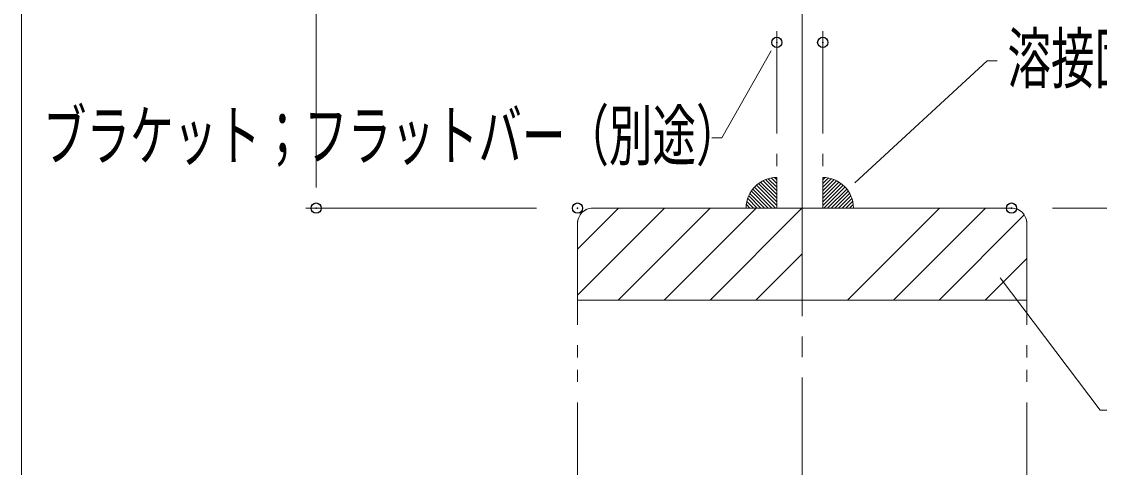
# Model space of a CAD drawing. Units: millimetres, scale not verified. Extents: x -401 to 399, y -276 to 278.
# Drawn here: x -401.2 to -295.6, y 106.3 to 150 of the extents above; entities that cross this region are included whole.
import ezdxf
from ezdxf.enums import TextEntityAlignment as Align

# ---------------------------------------------------------------- set-up
doc = ezdxf.new("R2010")
doc.units = ezdxf.units.MM
doc.header["$LTSCALE"] = 2
doc.header["$PDMODE"] = 32
doc.header["$PDSIZE"] = 1
doc.linetypes.add('DOUBLE_CHAIN1', pattern=[8.8, 5, -1, 0.6, -0.6, 0.6, -1])
doc.linetypes.add('LONG_CHAIN', pattern=[21, 18, -1, 1, -1])
for name, color, linetype, lineweight in [('0-0_zumenwaku', 6, 'Continuous', 9), ('0-2_1', 3, 'DOUBLE_CHAIN1', 9), ('0-7_center', 5, 'LONG_CHAIN', 9), ('0-8_dH内_支柱', 1, 'Continuous', 9), ('0-9_09寸法A', 1, 'Continuous', 9), ('1-4_08文字', 1, 'Continuous', 9)]:
    doc.layers.add(name, color=color, linetype=linetype, lineweight=lineweight)
doc.layers.add('0-6_DEFPOINTS', color=1, linetype='Continuous')
doc.styles.add('ＭＳ ゴシック', font='')
doc.styles.get('ＭＳ ゴシック').set_extended_font_data('MS Gothic')

msp = doc.modelspace()

# ---------------------------------------------------------------- linework, layer by layer
at = {"layer": '0-0_zumenwaku'}
msp.add_lwpolyline([(-401.152, -276.269), (398.848, -276.269), (398.848, 277.731), (-401.152, 277.731)], close=True, dxfattribs=at)
at = {"layer": '0-2_1'}
for p, q in [((-327.195, 184.198), (-327.195, 131.698)), ((-322.695, 184.198), (-322.695, 131.698)), ((-327.195, 131.698), (-322.695, 131.698))]:
    msp.add_line(p, q, dxfattribs=at)
at = {"layer": '0-6_DEFPOINTS'}
for p in [(-327.195, 147.919), (-322.695, 147.919), (-372.306, 131.698), (-346.712, 131.698), (-304.212, 131.698)]:
    msp.add_point(p, dxfattribs=at)
at = {"layer": '0-7_center'}
msp.add_line((-324.712, 199.119), (-324.712, 30.821), dxfattribs=at)
at = {"layer": '0-8_dH内_支柱'}
for p, q in [((-327.195, 132.297), (-328.989, 134.09)), ((-327.195, 132.656), (-328.777, 134.238)), ((-327.195, 133.015), (-328.545, 134.366)), ((-327.195, 133.374), (-328.3, 134.48)), ((-327.195, 133.734), (-328.03, 134.568)), ((-327.195, 134.093), (-327.746, 134.644)), ((-327.195, 134.452), (-327.421, 134.678)), ((-322.695, 134.452), (-322.469, 134.678)), ((-322.695, 134.093), (-322.143, 134.644)), ((-322.695, 133.734), (-321.86, 134.568)), ((-322.695, 133.374), (-321.589, 134.48)), ((-322.695, 133.015), (-321.344, 134.366)), ((-322.695, 132.656), (-321.112, 134.238)), ((-322.695, 132.297), (-320.901, 134.09)), ((-328.392, 131.698), (-329.824, 133.13)), ((-328.033, 131.698), (-329.686, 133.351)), ((-327.674, 131.698), (-329.538, 133.562)), ((-327.315, 131.698), (-329.368, 133.751)), ((-327.195, 131.937), (-329.188, 133.931)), ((-322.695, 131.937), (-320.701, 133.931)), ((-322.575, 131.698), (-320.522, 133.751)), ((-322.216, 131.698), (-320.352, 133.562)), ((-321.857, 131.698), (-320.204, 133.351)), ((-321.497, 131.698), (-320.065, 133.13)), ((-329.829, 131.698), (-330.165, 132.034)), ((-329.47, 131.698), (-330.116, 132.344)), ((-329.111, 131.698), (-330.04, 132.627)), ((-328.751, 131.698), (-329.939, 132.885)), ((-321.138, 131.698), (-319.951, 132.885)), ((-320.779, 131.698), (-319.85, 132.627)), ((-320.42, 131.698), (-319.774, 132.344)), ((-320.061, 131.698), (-319.724, 132.034)), ((-346.712, 127.681), (-342.695, 131.698)), ((-346.712, 123.191), (-338.205, 131.698)), ((-327.195, 131.698), (-345.212, 131.698)), ((-342.715, 122.698), (-333.715, 131.698)), ((-338.224, 122.698), (-329.224, 131.698)), ((-333.734, 122.698), (-324.734, 131.698)), ((-330.188, 131.698), (-330.194, 131.704)), ((-320.264, 122.698), (-311.264, 131.698)), ((-319.701, 131.698), (-319.695, 131.704)), ((-315.774, 122.698), (-306.774, 131.698)), ((-311.284, 122.698), (-302.96, 131.022)), ((-329.244, 122.698), (-324.712, 127.23)), ((-306.794, 122.698), (-302.712, 126.78)), ((-324.754, 122.698), (-324.712, 122.74))]:
    msp.add_line(p, q, dxfattribs=at)
at = {"layer": '0-8_dH内_支柱', "linetype": 'DOUBLE_CHAIN1'}
for p, q in [((-304.212, 131.698), (-345.212, 131.698)), ((-346.712, 32.281), (-346.712, 130.198)), ((-302.712, 32.281), (-302.712, 130.198)), ((-302.712, 122.698), (-346.712, 122.698))]:
    msp.add_line(p, q, dxfattribs=at)
at = {"layer": '0-8_dH内_支柱'}
for points in [[(-327.195, 134.698), (-327.195, 131.698), (-330.195, 131.698)], [(-322.695, 134.698), (-322.695, 131.698), (-319.695, 131.698)], [(-346.712, 130.198), (-346.712, 122.698), (-324.712, 122.698), (-324.712, 131.698), (-327.195, 131.698)], [(-304.212, 131.698), (-324.712, 131.698), (-324.712, 122.698), (-302.712, 122.698), (-302.712, 130.198)]]:
    msp.add_lwpolyline(points, dxfattribs=at)
for centre, radius, start, end in [((-327.195, 131.698), 3, 90, 180), ((-327.195, 131.698), 3, 90, 180), ((-322.695, 131.698), 3, 0, 90), ((-322.695, 131.698), 3, 0, 90), ((-345.212, 130.198), 1.5, 90, 180), ((-304.212, 130.198), 1.5, 0, 90)]:
    msp.add_arc(centre, radius, start, end, dxfattribs=at)
at = {"layer": '0-8_dH内_支柱', "linetype": 'DOUBLE_CHAIN1'}
for centre, start, end in [((-345.212, 130.198), 90, 180), ((-304.212, 130.198), 0, 90)]:
    msp.add_arc(centre, 1.5, start, end, dxfattribs=at)
at = {"layer": '0-9_09寸法A'}
for p, q in [((-372.306, 182.198), (-372.306, 133.698)), ((-350.712, 131.698), (-373.306, 131.698)), ((-300.212, 131.698), (-248.554, 131.698)), ((-300.212, 131.698), (-261.135, 131.698))]:
    msp.add_line(p, q, dxfattribs=at)
at = {"layer": '1-4_08文字'}
for points in [[(-333.566, 138.585), (-332.566, 138.585), (-327.759, 147.093)], [(-305.608, 146.126), (-306.608, 146.126), (-319.555, 134.175)], [(-294.541, 111.932), (-295.541, 111.932), (-305.325, 124.871)]]:
    msp.add_lwpolyline(points, dxfattribs=at)

# ---------------------------------------------------------------- texts
at = {"layer": '1-4_08文字', "color": 2, "style": 'ＭＳ ゴシック', "width": 0.65}
for s, p in [('溶接固定（別途）', (-304.608, 142.5)), ('ブラケット；フラットバー（別途）', (-399.06, 134.96))]:
    msp.add_text(s, height=4.809, dxfattribs=at).set_placement(p, align=Align.BOTTOM_LEFT)

doc.saveas('drawing.dxf')
